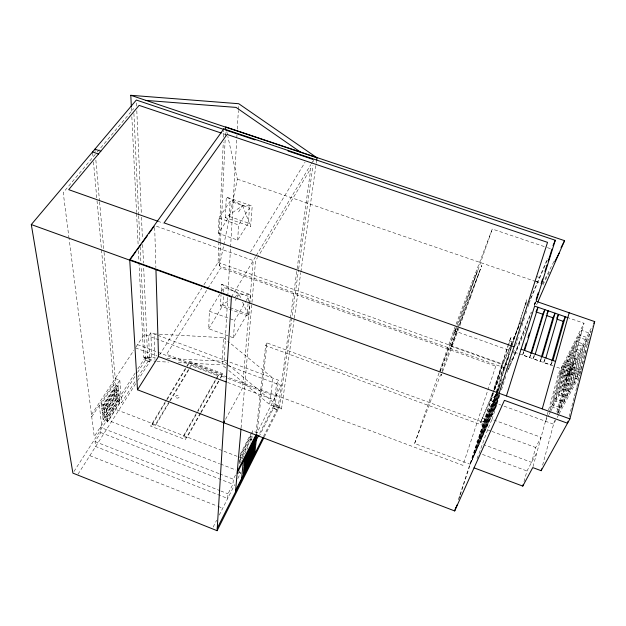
<?xml version="1.0" encoding="UTF-8"?>
<svg xmlns="http://www.w3.org/2000/svg" width="626" height="626" viewBox="0 0 626 626"><rect width="100%" height="100%" fill="white"/><g stroke="black" fill="none" stroke-linecap="round" stroke-linejoin="round"><path stroke-width="0.47" stroke-dasharray="3.13 2.35" d="M200.68 413.379L186.822 437.817L183.629 436.58L183.629 435.641L197.104 412.025M186.822 437.817L186.83 436.885M187.174 366.406L189.67 362.258L189.678 361.28L222.707 373.644L220.743 377.987M218.231 375.882L218.278 374.911L191.274 364.794L191.266 365.764L218.231 375.882L198.043 411.29M221.369 291.583L223.873 287.49L248.663 296.434L247.223 313.97L233.475 337.844L208.732 328.744L209.35 311.216L220.868 292.405M218.357 233.318L218.998 218.083L230.157 201.181L249.484 207.887L248.342 223.083L237.653 240.126L218.357 233.318L229.343 216.44L230.157 201.181M203.959 284.705L218.059 262.411L218.944 242.027M218.983 241.057L223.263 142.047M223.474 137.196L223.764 130.404M526.521 327.883L508.461 369.262L219.452 265.886L220.501 242.583M220.548 241.613L225.133 139.723M225.305 135.842L225.571 130.02M221.213 290.879L221.534 284.29L250.619 294.768L248.812 316.24L220.485 305.934L221.033 294.643M225.29 217.613L226.299 197.057L252.208 206.04L250.611 226.479L225.29 217.613L242.638 205.586L252.208 206.04M208.732 328.744L222.966 305.144L223.443 295.855M223.631 292.139L223.873 287.49M225.783 367.971L222.066 364.872L223.545 337.704L154.066 333.916L154.951 359.504M227.825 364.418L224.1 361.319L227.754 296.92M227.809 295.941L230.525 248.131M230.587 247.153L236.738 138.847M236.792 137.869L236.957 134.942M237.293 129.089L238.342 110.552M238.396 109.573L238.678 104.691M237.653 240.126L238.631 224.961L249.484 207.887M233.475 337.844L234.64 320.457L245.76 301.403M235.509 474.97L233.334 479.226L232.927 484.219L228.036 493.82L227.684 498.46L95.661 446.495L95.035 441.573L100.809 432.558L100.191 427.268L218.842 473.569M241.057 428.02L251.879 303.414M251.957 302.444L255.572 260.854L257.56 257.521M239.429 463.303L240.063 456.182L250.893 435.156L250.064 443.294M251.37 440.477L251.973 434.694M252.067 433.732L252.372 430.837L257.098 432.636L267.028 342.962L483.546 422.425L496.23 393.222M267.028 342.962L265.604 345.583L255.815 435.148L281.191 385.499L144.27 334.448L135.975 347.054M294.204 319.041L281.481 409.005L269.649 404.553L272.928 378.151L230.274 343.22M258.921 436.932L275.237 404.803L278.476 380.217L150.843 332.711L148.644 336.084L149.669 361.773L145.435 360.177L145.302 357.313L149.551 358.909L137.963 377.032M290.276 318.924L277.842 409.999L273.437 408.34L276.629 383.793L278.476 380.217M290.401 317.961L296.99 269.736M297.115 268.765L310.825 168.355L258.061 256.691M264.297 436.917L279.626 406.454L298.516 269.853M298.657 268.883L312.961 165.46M313.493 161.594L313.759 159.661M294.337 318.078L300.754 272.733M300.887 271.77L316.545 161.038M219.452 265.886L223.584 245.869M223.779 244.915L237.356 179.153L227.825 136.421M569.19 416.65L574.238 396.931M574.48 395.992L576.64 387.541M576.882 386.602L579.762 375.334L554.041 366.21M579.989 374.45L580.67 371.789M558.165 413.011L581.124 370.021L586.108 350.537M587.532 344.965L589.191 338.47M590.615 332.907L591.093 331.044L567.203 376.962L557.046 415.108M569.034 373.558L579.316 334.847L581.577 330.387L589.927 333.29L579.942 372.227L571.319 369.176L569.034 373.558L577.602 376.602L587.611 337.743L579.316 334.847M571.319 369.176L581.577 330.387M566.984 317.335L584.011 323.243L571.068 372.251L550.88 410.922M564.542 382.189L574.864 343.619L583.056 346.491L573.009 385.209L564.542 382.189L562.344 386.422L570.755 389.435L580.818 350.795L572.673 347.931L562.344 386.422M542.64 465.118L554.597 420.39M556.858 411.916L566.428 376.116L592.454 325.927M565.661 380.052L575.967 341.444L578.189 337.062L586.46 339.949L576.444 378.777L567.899 375.733L565.661 380.052L574.152 383.073L584.183 344.323L575.967 341.444M557.743 413.802L567.899 375.631L560.027 372.83L549.878 409.936M567.899 375.733L578.189 337.062M561.248 388.527L571.585 350.067L579.707 352.923L569.637 391.524L561.248 388.527L559.081 392.69L567.414 395.679L577.508 357.156L569.433 354.308L559.081 392.69M555.872 398.856L566.248 360.584L568.361 356.413L576.421 359.254L566.319 397.745L558.001 394.756L555.872 398.856L564.136 401.822L574.253 363.416L566.248 360.584M558.001 394.756L568.361 356.413M551.686 406.908L562.078 368.792L569.996 371.601L559.847 409.858L551.686 406.908L549.62 410.867M552.719 404.912L563.11 366.758L565.192 362.657L573.181 365.474L563.056 403.848L554.816 400.883L552.719 404.912L560.912 407.862L571.053 369.567L563.11 366.758M554.816 400.883L565.192 362.657M533.008 466.683L547.046 415.586M547.304 414.647L548.337 410.899M548.595 409.96L558.642 373.354L584.011 323.243M561.405 368.824L562.844 363.55L581.124 370.021M477.035 458.615C482.286 445.626 486.144 432.112 492.028 419.365L541.075 437.324L535.692 447.52L531.584 462.364L483.655 444.617M524.009 481.652L526.982 470.987L536.975 452.269M544.792 358.784L543.712 362.493L550.786 364.997L551.576 362.211M534.244 355.052L533.141 358.737L540.183 361.241L541.005 358.463M523.735 351.327L522.593 354.997L529.619 357.485L530.457 354.731M534.416 305.003L535.293 302.217M492.028 419.365L499.712 395.35M501.473 389.841L505.878 376.07M507.06 372.392L512.052 356.781M513.242 353.056L514.431 349.331M515.628 345.599L518.305 337.218M519.502 333.494L520.691 329.769M521.881 326.044L524.565 317.656M525.754 313.931L526.951 310.206M528.141 306.482L529.925 300.895M488.601 422.793L497.858 394.028M489.43 420.922L498.093 393.989M491.089 417.159L498.265 394.818M491.934 415.257L498.664 394.294M493.624 411.423L499.188 394.075M494.477 409.49L499.165 394.865M499.438 394.724L495.338 407.534L491.989 406.313L493.703 402.393L526.842 299.823L481.363 439.178L478.17 437.997M482.153 437.394L495.534 395.992M483.742 433.802L496.841 393.23M484.54 431.995L497.944 390.46M486.152 428.34L499.571 386.719M486.965 426.502L500.088 385.765M472.231 459.867L485.518 419.037M472.966 458.193L486.261 417.315M474.461 454.812L487.771 413.849M475.212 453.114L488.53 412.104M476.722 449.679L490.064 408.582M477.489 447.958L490.831 406.814M479.031 444.476L492.388 403.238M510.675 347.375L494.65 396.853L491.59 395.742L492.787 392.079M510.972 346.46L512.451 341.882L509.525 340.849L493.085 391.164M494.047 389.356L508.109 346.28M508.406 345.364L511.098 337.117L514.04 338.157M458.287 499.892L493.218 392.776M493.523 391.853L502.592 364.05L510.581 345.278M459.124 498.515L460.024 495.745M460.329 494.814L493.421 393.245M494.626 389.56L502.733 364.676L510.957 345.388M470.76 463.193L484.031 422.448M496.496 393.785L483.538 423.583L480.565 422.487L493.155 392.103M497.067 403.613L470.275 464.289L414.631 443.482L453.654 330.591L492.279 229.038L546.459 247.325M439.914 372.024L455.72 328.126M442.034 370.819L457.739 327.828M458.06 326.905L492.279 229.038M441.565 374.191L441.08 375.584L470.392 297.702M470.306 297.757L481.77 265.408L459.241 325.137M414.631 443.482L440.665 374.45M457.88 328.752L451.025 347.14L457.903 328.9M459.281 325.246L479.571 271.426M457.105 324.479L477.497 270.714L457.567 325.395M440.258 371.108L457.223 326.31M508.461 369.262L531.278 312.03M534.174 304.76L535.261 302.037M512.545 359.903L531.38 312.695M534.275 305.433L535.363 302.71M509.525 340.849L511.098 337.117M510.965 344.386L521.998 318.462M530.394 298.743L547.64 258.256M511.332 344.511L520.378 323.282M528.884 303.344L547.797 258.968M494.282 389.474L508.813 355.631M480.565 422.487L493.163 393.198M494.665 389.693L505.581 364.301L507.193 364.88M496.989 391.461L502.318 379.192M534.455 305.167L535.457 302.867M497.138 392.314L500.119 385.467M500.385 384.834L501.708 381.797M536.615 304.752L537.398 302.976M522.593 354.997L524.619 350.466M529.619 357.485L531.685 352.97M533.141 358.737L535.23 354.222M540.183 361.241L541.607 358.236M543.712 362.493L545.872 357.994M550.786 364.997L552.249 362.008M263.444 436.572L278.273 407.158L273.852 405.499L258.921 434.851M238.514 473.585L240.713 469.257M213.161 527.069L216.635 520.214M219.249 515.081L234.727 484.594M237.802 478.53L240.885 472.466M560.027 372.83L562.078 368.792M569.433 354.308L571.585 350.067M572.673 347.931L574.864 343.619M542.507 283.868L553.994 261.402M239.586 461.487L250.345 440.532M239.774 463.373L244.062 455.008M244.492 454.171L247.919 447.48M542.914 284.767L549.487 271.958M240.188 454.46L251.495 432.527M240.392 456.51L250.776 436.338L254.704 437.84M545.496 421.235L548.634 415.226M549.08 414.365L550.426 411.783M558.635 414.748L553.58 424.178L501.637 405.28M559.096 413.896L579.762 375.334M225.548 419.334L242.52 388.089L253.233 260.58L155.561 225.908M200.257 413.207L185.304 439.569L150.6 426.142L166.226 400.21M200.743 412.362L219.444 379.387M220.391 377.721L222.707 373.644M201.157 412.534L220.258 378.824M197.581 411.18L218.278 374.911M183.629 436.58L197.566 412.135M246.245 300.582L248.663 296.434M235.321 300.441L236.73 298.078M237.191 297.287L239.069 294.134L250.619 294.768M152.196 423.497L152.235 424.444L155.397 425.672L169.842 401.54M170.342 400.71L190.265 367.431M231.409 296.967L255.737 256.41M256.237 255.572L310.762 164.669M311.255 163.832L313.258 160.499M169.333 401.415L155.365 424.725L155.397 425.672M169.826 400.585L191.274 364.794M166.727 399.372L186.274 366.938M186.767 366.116L189.678 361.28M152.235 424.444L166.704 400.397M167.205 399.568L186.673 367.235M250.51 252.02L305.026 162.267M159.56 354.895L201.869 288.007M78.023 474.164L137.086 381.516M137.61 380.686L151.828 358.385L150.843 332.711M104.057 252.325L117.25 400.883L121.64 402.573L135.333 381.156M73.962 471.495L135.451 375.725M137.556 372.454L147.611 356.797L143.667 266.981M238.569 211.909L242.638 205.586L226.299 197.057M135.247 372.932L94.252 436.604L69.142 239.148M137.892 368.824L145.302 357.313M102.805 416.806L115.059 397.886L119.488 399.591L107.304 418.551L102.805 416.806L103.118 419.623L107.602 421.361L119.73 402.432L115.317 400.726L115.059 397.886M103.118 419.623L115.317 400.726M114.926 396.454L119.37 398.159L107.156 417.143L102.648 415.39L114.926 396.454L114.66 393.582L119.12 395.296L106.858 414.302L102.328 412.55L114.66 393.582M114.527 392.126L118.995 393.848L106.702 412.87L102.171 411.11L114.527 392.126L114.261 389.215L118.752 390.937L106.404 409.991L101.85 408.23L114.261 389.215M105.943 405.632L118.369 386.532L113.862 384.802L101.365 403.864L101.686 406.783L106.248 408.543L118.627 389.474L114.128 387.752L113.862 384.802M101.686 406.783L114.128 387.752M115.262 378.527L119.793 380.256L103.767 404.787L105.332 419.279L219.554 463.67M91.732 416.814L115.458 380.686M91.466 414.694L133.854 350.27M95.348 154.278L63.218 192.589L69.016 238.177M97.233 152.024L133.682 108.556M220.485 305.934L230.18 299.776M235.032 296.701L239.069 294.134L241.018 298.555M526.716 302.906L525.112 303.915L526.646 304.447M507.091 359.637L508.742 358.682M138.995 262.357L143.644 357.117L155.279 357.728M166.907 358.33L224.1 361.319M156.962 361.499L168.621 362.102M178.34 362.603L222.066 364.872M222.981 133.628L225.736 134.559M547.382 247.638L551.968 249.187M536.654 276.559L539.839 277.647M534.831 280.886L537.992 281.974M237.356 179.153L535.113 281.324M536.036 281.645L541.584 283.547M229.343 216.44L248.342 223.083M218.998 218.083L238.631 224.961M157.791 221.205L163.292 223.153M453.654 330.591L510.753 350.85M514.439 352.156L518.125 353.463M519.04 353.792L553.118 365.881M558.642 373.354L566.428 376.116M505.385 363.604L506.99 364.183M218.059 262.411L502.592 364.05M451.283 346.295L502.733 364.676M503.695 367.532L505.292 368.104M491.653 396.696L494.743 397.815M490.095 400.327L493.171 401.446L479.806 442.715L476.629 441.541M493.703 402.393L500.714 404.967M222.966 305.144L229.257 307.436M230.149 307.757L247.223 313.97M209.35 311.216L229.218 318.477M230.125 318.806L234.64 320.457M482.051 417.965L485.017 419.044M481.097 420.868L484.07 421.963L482.599 425.336L265.604 345.583M487.411 429.757L491.058 431.103M491.966 431.431L535.692 447.52M482.458 454.421L526.982 470.987M189.67 362.258L222.653 374.614M137.556 344.652L188.246 363.651M221.338 376.054L226.761 378.088M227.668 378.433L275.612 396.399M135.451 347.853L157.228 356.03M227.606 382.455L273.867 399.826M147.611 356.797L151.828 358.385M275.237 404.803L279.626 406.454M143.644 357.117L155.013 361.398M273.492 408.23L277.897 409.889M149.7 361.718L145.475 360.122L141.077 266.293M252.051 439.742L250.486 439.139L239.711 460.11L241.3 460.728M239.954 457.348L242.348 458.279M101.365 403.864L237.082 456.299M220.462 464.022L235.869 470.009M238.631 472.262L240.971 473.17M219.749 473.921L233.334 479.226M100.809 432.558L232.927 484.219M95.035 441.573L219.89 490.62M220.798 490.98L228.036 493.82M89.808 455.665L217.3 506.082M218.208 506.442L222.723 508.226M221.534 284.29L239.069 294.134M223.545 337.704L229.531 342.61M228.568 365.036L281.481 409.005M228.756 370.451L269.649 404.553M242.575 302.092L248.812 316.24M242.638 205.586L250.611 226.479M226.768 131.679L227.614 135.474M99.331 405.233L101.615 425.164M101.85 408.23L102.171 411.11M102.328 412.55L102.648 415.39M92.632 152.791L93.024 157.048M93.462 161.899L96.928 199.741M97.014 200.711L113.525 381.164M94.894 149.168L95.121 151.719M95.864 160.099L99.487 200.876M99.573 201.846L103.971 251.355M119.793 380.256L121.64 402.573M131.421 108.001L131.609 111.905M131.851 116.788L136.546 212.527M136.593 213.505L138.182 245.744M138.416 250.635L138.949 261.378M133.909 113.423L138.659 214.687M138.698 215.665L139.981 242.927M140.161 246.816L140.889 262.396M136.476 102.961L136.64 106.866M136.812 110.771L141.312 213.286M141.484 217.191L142.423 238.662M142.681 244.523L143.495 263.077M154.7 227.535L155.882 267.607M454.687 332.735L456.252 328.454L454.687 332.735M495.776 366.194L462.904 465.353L166.579 354.339L220.821 267.787L495.776 366.194M119.793 403.152L107.672 422.08L105.786 404.169L118.244 385.053L119.793 403.152M176.329 397.784A1.753 1.416 -1.3 0 0 179.192 396.947A1.753 1.416 -1.3 0 0 176.892 395.374A1.753 1.416 -1.3 0 0 176.329 397.784"/><path stroke-width="0.94" d="M474.062 467.857L522.773 486.097L532.765 467.583L541.154 470.697L569.918 418.896L594.7 321.6L536.122 301.325L555.301 240.259L223.826 128.878L223.803 129.433L136.343 100.035L31.3 224.554L72.906 473.131L217.097 530.699L263.859 437.785M225.571 130.02L225.712 126.929L564.597 240.666L537.781 302.084M217.097 530.699L231.409 296.967L31.3 224.554M235.501 491.989L240.979 428.982M241.644 478.452L243.279 461.127M253.835 453.24L254.133 450.54L243.569 471.425L243.311 474.078L253.835 453.24L252.301 452.645M254.281 449.186L254.579 446.463L243.952 467.403L243.694 470.087L254.281 449.186L252.732 448.592M254.727 445.086L255.032 442.324L244.343 463.326L244.085 466.049L254.727 445.086L253.17 444.491M255.181 440.939L255.486 438.137L244.743 459.202L244.476 461.957L255.181 440.939L253.616 440.336M254.751 453.819L256.895 434.452L237.137 473.154M316.678 160.076L317.006 157.799L238.733 103.72L130.795 95.301L131.366 107.023M567.993 421.345L567.508 423.223L504.431 400.35L454.679 510.941L137.493 389.779L129.715 259.634L223.826 128.878M541.154 470.697L541.647 468.835M522.773 486.097L523.266 484.313M542.241 408.88L569.183 312.765M551.842 361.28L563.173 321.326L565.356 316.764L552.985 360.513M545.872 357.994L558.502 314.385L556.717 318.196M541.271 357.54L552.954 317.773L555.082 313.196L542.319 356.734M535.23 354.222L548.251 310.825L546.858 313.884M531.685 352.97L544.839 309.643L542.773 314.236L530.738 353.807M524.619 350.466L538.024 307.28L536.005 311.881L542.773 314.236M524.306 349.488L526.302 343.071M528.015 337.563L529.439 332.977M536.169 299.424L538.219 292.913M541.146 283.609L542.609 278.961M544.949 271.512L546.999 265.001M548.165 261.285L551.968 249.187M506.426 395.922L534.627 306.106L567.821 317.617M499.102 393.269L547.539 242.356L227.05 134.441L164.09 222.887L514.024 346.773M454.679 510.941L455.885 507.256M456.111 507.764L457.011 504.994M553.001 245.658L555.301 240.259M235.65 490.322L254.939 452.105M217.245 528.203L263.006 437.441M255.862 440.868L258.483 435.712M237.293 471.386L255.815 435.148M561.068 247.575L564.597 240.666M554.753 261.707L559.221 253.006M593.8 323.329L594.7 321.6M223.709 422.707L224.624 421.024M137.493 389.779L158.511 356.546L155.937 269.563M130.881 258.608L135.975 251.527M137.102 249.954L141.061 244.453M142.196 242.88L147.29 235.799M148.98 233.443L154.074 226.362M146.046 100.418L236.065 107.406L300.918 152.4M130.795 95.301L317.006 157.799M226.487 130.333L254.97 139.903M288.038 151.015L312.844 159.356M221.213 133.033L139.097 105.379L68.696 189.655L157.791 221.205M94.894 149.168L100.802 151.218M92.554 151.946L98.478 153.996M546.169 315.41L552.954 317.773M557.21 319.252L563.173 321.326M521.09 349.222L555.544 361.421M129.715 259.634L569.918 418.896M158.511 356.546L226.08 381.915"/></g></svg>
